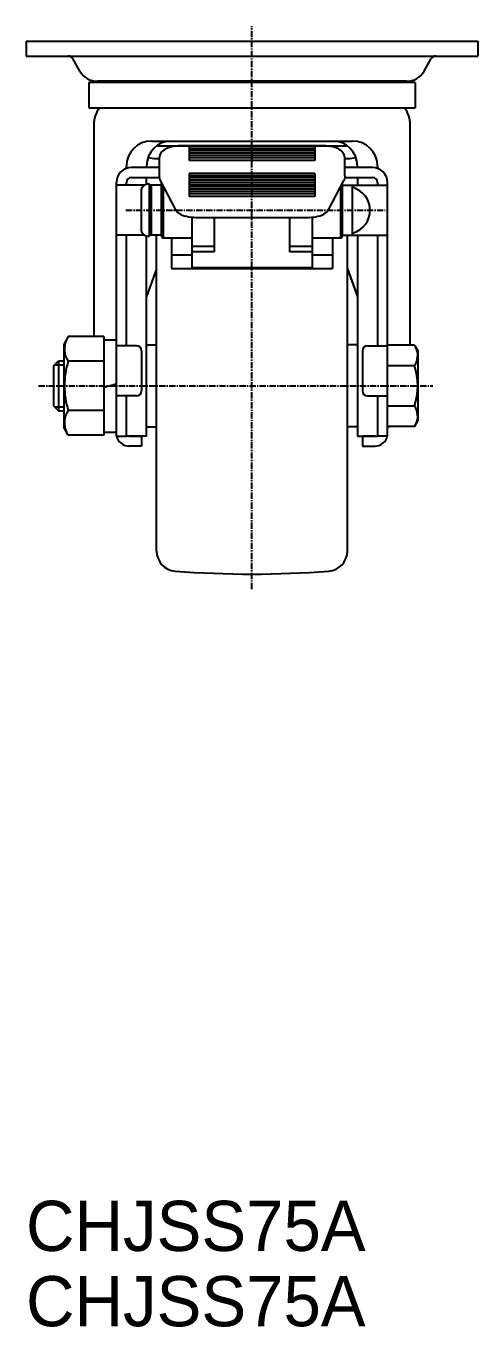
# Model space of a CAD drawing. Extents: x -2138 to -1861, y -104 to 327.
# Drawn here: x -2138.1 to -2048.1, y -100.8 to 158.4 of the extents above; entities that cross this region are included whole.
import ezdxf

# ---------------------------------------------------------------- set-up
doc = ezdxf.new("R2010")
doc.units = 0
doc.linetypes.add('CENTER', pattern=[2, 1.25, -0.25, 0.25, -0.25])
doc.layers.get('0').update_dxf_attribs({"linetype": 'CONTINUOUS'})
doc.layers.add('CENTER', color=1, linetype='CENTER')

msp = doc.modelspace()

# ---------------------------------------------------------------- linework, layer by layer
at = {"color": 7, "linetype": 'CONTINUOUS'}
for p, q in [((-2138.09, 155.42), (-2048.09, 155.42)), ((-2138.09, 155.42), (-2138.09, 152.42)), ((-2048.09, 155.42), (-2048.09, 152.42)), ((-2138.09, 152.42), (-2048.09, 152.42)), ((-2127.36, 149.42), (-2128.8, 151.92)), ((-2058.82, 149.42), (-2057.38, 151.92)), ((-2060.59, 147.14), (-2125.59, 147.14)), ((-2125.59, 147.14), (-2125.59, 142.14)), ((-2062.28, 147.42), (-2123.89, 147.42)), ((-2120.81, 147.42), (-2121.09, 147.14)), ((-2065.37, 147.42), (-2065.09, 147.14)), ((-2060.59, 147.14), (-2060.59, 142.14)), ((-2125.59, 142.14), (-2060.59, 142.14)), ((-2124.59, 138.68), (-2124.59, 96.54)), ((-2061.59, 94.8), (-2061.59, 138.68)), ((-2113.09, 135.51), (-2073.09, 135.51)), ((-2112.01, 134.57), (-2074.17, 134.57)), ((-2079.59, 134.58), (-2106.59, 134.58)), ((-2080.59, 134.42), (-2105.59, 134.42)), ((-2105.59, 134.42), (-2105.59, 131.6)), ((-2080.59, 133.97), (-2105.59, 133.97)), ((-2080.59, 133.52), (-2105.59, 133.52)), ((-2080.59, 133.08), (-2105.59, 133.08)), ((-2080.59, 132.63), (-2105.59, 132.63)), ((-2080.59, 134.42), (-2080.59, 131.6)), ((-2118.09, 130.05), (-2118.09, 130.51)), ((-2111.59, 130.22), (-2117.09, 130.22)), ((-2114.09, 130.22), (-2114.09, 130.51)), ((-2112.14, 132.02), (-2111.58, 132.02)), ((-2111.59, 131.9), (-2111.59, 128.57)), ((-2080.59, 132.18), (-2105.59, 132.18)), ((-2080.59, 131.6), (-2105.59, 131.6)), ((-2074.6, 132.02), (-2074.04, 132.02)), ((-2074.59, 128.54), (-2074.59, 131.9)), ((-2069.09, 130.22), (-2074.59, 130.22)), ((-2072.09, 130.51), (-2072.09, 130.22)), ((-2068.09, 130.51), (-2068.09, 130.05)), ((-2120.09, 76.72), (-2120.09, 127.22)), ((-2118.09, 126.72), (-2118.09, 127.22)), ((-2118.09, 126.72), (-2118.09, 127.22)), ((-2117.09, 128.22), (-2111.56, 128.22)), ((-2114.09, 126.87), (-2114.09, 128.22)), ((-2111.36, 127.65), (-2108.39, 121.94)), ((-2111.09, 116.52), (-2111.09, 127.12)), ((-2080.59, 129.04), (-2105.59, 129.04)), ((-2105.59, 129.04), (-2105.59, 124.43)), ((-2080.59, 128.59), (-2105.59, 128.59)), ((-2080.59, 128.15), (-2105.59, 128.15)), ((-2080.59, 127.7), (-2105.59, 127.7)), ((-2080.59, 127.25), (-2105.59, 127.25)), ((-2080.59, 129.04), (-2080.59, 124.43)), ((-2077.78, 121.94), (-2074.8, 127.67)), ((-2075.09, 116.52), (-2075.09, 127.12)), ((-2074.62, 128.22), (-2069.09, 128.22)), ((-2072.09, 128.22), (-2072.09, 126.72)), ((-2068.09, 127.22), (-2068.09, 126.72)), ((-2068.09, 127.22), (-2068.09, 126.72)), ((-2066.09, 76.72), (-2066.09, 127.22)), ((-2114.44, 126.72), (-2120.09, 126.72)), ((-2115.19, 125.42), (-2115.19, 118.02)), ((-2113.09, 126.22), (-2113.58, 126.92)), ((-2113.58, 126.92), (-2113.58, 116.52)), ((-2111.09, 126.72), (-2113.44, 126.72)), ((-2113.09, 116.72), (-2113.09, 126.72)), ((-2110.79, 126.54), (-2110.79, 116.22)), ((-2080.59, 126.8), (-2105.59, 126.8)), ((-2080.59, 126.35), (-2105.59, 126.35)), ((-2080.59, 125.91), (-2105.59, 125.91)), ((-2080.59, 125.46), (-2105.59, 125.46)), ((-2080.59, 125.01), (-2105.59, 125.01)), ((-2080.59, 124.43), (-2105.59, 124.43)), ((-2075.39, 116.22), (-2075.39, 126.54)), ((-2075.09, 126.72), (-2066.09, 126.72)), ((-2073.09, 116.72), (-2073.09, 126.72)), ((-2072.89, 126.22), (-2073.09, 126.22)), ((-2105.09, 120.34), (-2105.09, 114.48)), ((-2103.64, 120.27), (-2082.54, 120.27)), ((-2100.59, 120.27), (-2100.59, 113.42)), ((-2085.59, 120.27), (-2085.59, 113.42)), ((-2081.09, 120.34), (-2081.09, 114.48)), ((-2114.44, 116.72), (-2120.09, 116.72)), ((-2118.09, 94.72), (-2118.09, 116.72)), ((-2113.09, 117.22), (-2113.58, 116.52)), ((-2111.09, 116.72), (-2113.44, 116.72)), ((-2112.09, 53.8), (-2112.09, 116.72)), ((-2075.09, 116.72), (-2066.09, 116.72)), ((-2074.09, 53.8), (-2074.09, 116.72)), ((-2073.09, 117.22), (-2072.89, 117.22)), ((-2072.09, 116.72), (-2072.09, 76.72)), ((-2068.09, 116.72), (-2068.09, 94.72)), ((-2114.09, 76.72), (-2114.09, 116.57)), ((-2110.79, 116.22), (-2105.09, 116.22)), ((-2109.09, 116.22), (-2109.09, 112.79)), ((-2100.59, 114.48), (-2105.09, 114.48)), ((-2105.09, 114.48), (-2105.09, 113.42)), ((-2081.09, 114.48), (-2085.59, 114.48)), ((-2081.09, 116.22), (-2075.39, 116.22)), ((-2081.09, 114.48), (-2081.09, 113.42)), ((-2077.09, 116.22), (-2077.09, 112.79)), ((-2105.09, 112.79), (-2109.09, 112.79)), ((-2109.09, 112.79), (-2109.09, 110.11)), ((-2100.59, 113.42), (-2105.09, 113.42)), ((-2105.09, 113.42), (-2105.09, 110.22)), ((-2081.09, 113.42), (-2085.59, 113.42)), ((-2081.09, 113.42), (-2081.09, 110.22)), ((-2077.09, 112.79), (-2081.09, 112.79)), ((-2077.09, 112.79), (-2077.09, 110.11)), ((-2112.09, 110.04), (-2114.09, 104.54)), ((-2109.09, 110.11), (-2077.09, 110.11)), ((-2081.09, 110.22), (-2105.09, 110.22)), ((-2074.09, 110.04), (-2072.09, 104.54)), ((-2074.09, 109.95), (-2072.09, 104.46)), ((-2129.68, 96.54), (-2130.59, 94.97)), ((-2122.59, 96.54), (-2129.68, 96.54)), ((-2122.59, 96.54), (-2122.59, 76.91)), ((-2122.59, 95.92), (-2120.09, 95.92)), ((-2130.59, 94.97), (-2130.59, 78.47)), ((-2116.09, 94.72), (-2120.09, 94.72)), ((-2115.09, 93.72), (-2115.09, 85.72)), ((-2113.89, 94.87), (-2112.09, 94.87)), ((-2113.89, 94.87), (-2112.09, 94.87)), ((-2072.29, 94.87), (-2074.09, 94.87)), ((-2072.29, 94.87), (-2074.09, 94.87)), ((-2071.09, 93.72), (-2071.09, 85.72)), ((-2070.09, 94.72), (-2066.09, 94.72)), ((-2060.71, 94.8), (-2066.09, 94.8)), ((-2060.71, 94.8), (-2060.09, 93.72)), ((-2060.09, 93.72), (-2060.09, 79.72)), ((-2132.59, 90.72), (-2131.59, 91.72)), ((-2131.59, 91.72), (-2131.59, 81.72)), ((-2131.59, 91.72), (-2130.59, 91.72)), ((-2122.59, 91.63), (-2129.68, 91.63)), ((-2066.09, 90.76), (-2060.71, 90.76)), ((-2132.59, 90.72), (-2132.59, 82.72)), ((-2120.09, 87.06), (-2122.59, 86.39)), ((-2116.09, 84.72), (-2120.09, 84.72)), ((-2118.09, 76.72), (-2118.09, 84.72)), ((-2070.09, 84.72), (-2066.09, 84.72)), ((-2068.09, 84.72), (-2068.09, 76.72)), ((-2132.59, 82.72), (-2131.59, 81.72)), ((-2131.59, 81.72), (-2130.59, 81.72)), ((-2122.59, 81.81), (-2129.68, 81.81)), ((-2060.71, 82.68), (-2066.09, 82.68)), ((-2129.68, 76.91), (-2130.59, 78.47)), ((-2113.89, 78.57), (-2112.09, 78.57)), ((-2072.29, 78.57), (-2074.09, 78.57)), ((-2060.71, 78.64), (-2066.09, 78.64)), ((-2060.71, 78.64), (-2060.09, 79.72)), ((-2122.59, 76.91), (-2129.68, 76.91)), ((-2122.59, 77.52), (-2120.09, 77.52)), ((-2120.09, 76.72), (-2118.09, 76.72)), ((-2114.09, 76.72), (-2118.09, 76.72)), ((-2117.59, 76.72), (-2115.09, 76.72)), ((-2115.09, 76.72), (-2115.09, 74.72)), ((-2072.09, 76.72), (-2068.09, 76.72)), ((-2071.09, 76.72), (-2071.09, 74.72)), ((-2068.59, 76.72), (-2071.09, 76.72)), ((-2066.09, 76.72), (-2068.09, 76.72)), ((-2115.09, 74.72), (-2117.59, 74.72)), ((-2071.09, 74.72), (-2068.59, 74.72))]:
    msp.add_line(p, q, dxfattribs=at)
at = {"color": 3, "linetype": 'CONTINUOUS'}
for p, q in [((-2132.4, 90.91), (-2130.59, 90.91)), ((-2132.4, 82.53), (-2130.59, 82.53))]:
    msp.add_line(p, q, dxfattribs=at)
at = {"color": 7, "linetype": 'CONTINUOUS', "flags": 128}
for points in [[(-2106.59, 134.58), (-2106.84, 134.57), (-2107.32, 134.56), (-2107.79, 134.53), (-2108.25, 134.48), (-2108.7, 134.42), (-2109.14, 134.33), (-2109.59, 134.22), (-2110.07, 134.04), (-2110.37, 133.89), (-2110.64, 133.71), (-2110.88, 133.51), (-2111.1, 133.27), (-2111.29, 133), (-2111.43, 132.7), (-2111.53, 132.38), (-2111.58, 132.05), (-2111.59, 131.9)], [(-2074.59, 131.9), (-2074.62, 132.25), (-2074.7, 132.58), (-2074.82, 132.88), (-2074.99, 133.16), (-2075.18, 133.39), (-2075.39, 133.6), (-2075.63, 133.78), (-2075.89, 133.93), (-2076.18, 134.07), (-2076.54, 134.2), (-2077, 134.33), (-2077.43, 134.41), (-2077.91, 134.48), (-2078.39, 134.53), (-2078.87, 134.56), (-2079.35, 134.58), (-2079.59, 134.58)], [(-2074.59, 128.54), (-2074.63, 128.16), (-2074.74, 127.8), (-2074.8, 127.67)], [(-2111.09, 126.59), (-2111.09, 126.59), (-2111.07, 126.64), (-2111.02, 126.7), (-2110.94, 126.74), (-2110.9, 126.75)], [(-2075.28, 126.75), (-2075.23, 126.74), (-2075.16, 126.7), (-2075.1, 126.64), (-2075.09, 126.59), (-2075.09, 126.59)], [(-2108.39, 121.94), (-2108.21, 121.64), (-2108.01, 121.41), (-2107.79, 121.21), (-2107.55, 121.04), (-2107.29, 120.89), (-2106.99, 120.75), (-2106.61, 120.62), (-2106.13, 120.5), (-2105.7, 120.42), (-2105.22, 120.35), (-2104.75, 120.31), (-2104.26, 120.28), (-2103.78, 120.27), (-2103.64, 120.27)], [(-2082.54, 120.27), (-2082.28, 120.27), (-2081.8, 120.29), (-2081.33, 120.32), (-2080.87, 120.36), (-2080.42, 120.43), (-2079.98, 120.51), (-2079.54, 120.63), (-2079.06, 120.8), (-2078.76, 120.96), (-2078.49, 121.13), (-2078.24, 121.33), (-2078.02, 121.57), (-2077.84, 121.84), (-2077.78, 121.94)]]:
    msp.add_lwpolyline(points, dxfattribs=at)
at = {"color": 7, "linetype": 'CONTINUOUS'}
for centre, radius, start, end in [((-2129.67, 151.42), 1, 30, 90), ((-2056.51, 151.42), 1, 90, 150), ((-2123.89, 151.42), 4, 210, 270), ((-2062.28, 151.42), 4, 270, 330), ((-2118.59, 138.68), 6, 144.7998, 180), ((-2067.59, 138.68), 6, 0, 35.2002), ((-2113.09, 130.51), 5, 90, 180), ((-2109.09, 130.51), 5, 90, 180), ((-2077.09, 130.51), 5, 0, 90), ((-2073.09, 130.51), 5, 0, 90), ((-2112.14, 139.02), 7, 256.3699, 270), ((-2074.04, 139.02), 7, 270, 283.6301), ((-2117.09, 127.22), 3, 90, 180), ((-2069.09, 127.22), 3, 0, 90), ((-2117.09, 127.22), 1, 90, 180), ((-2109.59, 128.57), 2, 180, 207.5015), ((-2069.09, 127.22), 1, 0, 90), ((-2113.69, 125.42), 1.5, 85.8891, 180), ((-2074.31, 121.72), 4.72, 287.4923, 72.5077), ((-2113.69, 118.02), 1.5, 180, 274.1109), ((-2110.79, 116.52), 0.3, 180, 270), ((-2075.39, 116.52), 0.3, 270, 0), ((-2126.1, 94.08), 4.34, 154.3842, 214.3842), ((-2116.09, 93.72), 1, 0, 90), ((-2113.89, 94.67), 0.2, 90, 180), ((-2113.89, 94.67), 0.2, 90, 180), ((-2072.29, 94.67), 0.2, 0, 90), ((-2072.29, 94.67), 0.2, 0, 90), ((-2070.09, 93.72), 1, 90, 180), ((-2063.67, 92.78), 3.58, 325.6691, 25.6691), ((-2114.2, 86.72), 16.24, 162.412, 197.588), ((-2073.47, 86.72), 13.38, 342.42, 17.58), ((-2116.09, 85.72), 1, 270, 0), ((-2070.09, 85.72), 1, 180, 270), ((-2126.1, 79.36), 4.34, 145.6158, 205.6158), ((-2063.67, 80.66), 3.58, 334.3309, 34.3309), ((-2113.89, 78.77), 0.2, 180, 270), ((-2072.29, 78.77), 0.2, 270, 0), ((-2068.09, 84.72), 6.5, 287.9202, 290.7338), ((-2117.59, 77.22), 2.5, 191.537, 270), ((-2068.59, 77.22), 2.5, 270, 348.463), ((-2108.09, 53.8), 4, 180, 265.6108), ((-2078.09, 53.8), 4, 274.3892, 0), ((-2093.09, 249.22), 200, 265.6108, 274.3892)]:
    msp.add_arc(centre, radius, start, end, dxfattribs=at)
at = {"layer": 'CENTER', "color": 1, "linetype": 'CENTER'}
for p, q in [((-2093.09, 46.22), (-2093.09, 158.42)), ((-2118.19, 121.72), (-2066.59, 121.72)), ((-2135.59, 86.72), (-2057.09, 86.72))]:
    msp.add_line(p, q, dxfattribs=at)

# ---------------------------------------------------------------- texts
at = {"color": 7, "linetype": 'CONTINUOUS'}
for p in [(-2138.09, -85.66), (-2138.09, -100.66)]:
    msp.add_text('CHJSS75A', height=10, dxfattribs=at).set_placement(p)

doc.saveas('drawing.dxf')
